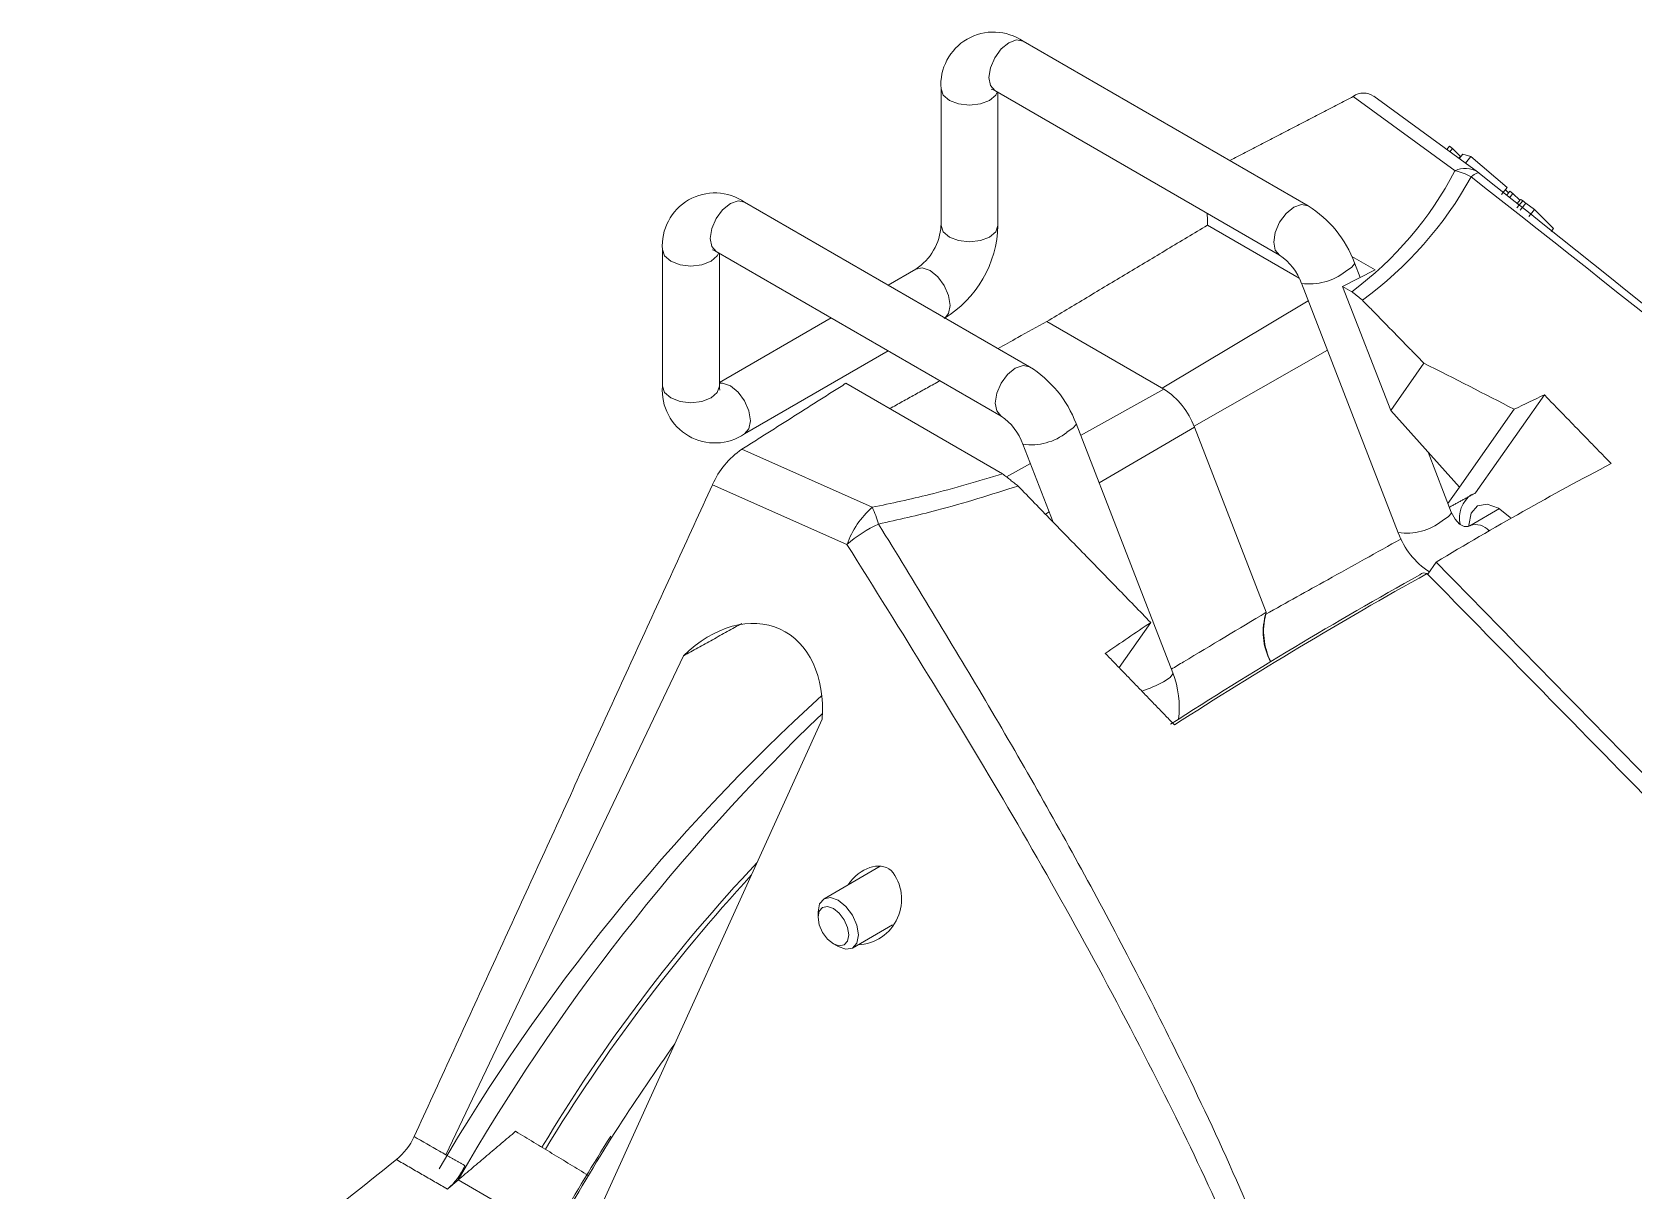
# Model space of a CAD drawing. Extents: x 8 to 113, y 2 to 87.
# Drawn here: x 68.019 to 71.536, y 14.283 to 16.827 of the extents above; entities that cross this region are included whole.
import ezdxf

# ---------------------------------------------------------------- set-up
doc = ezdxf.new("R2010")
doc.units = 0
doc.header["$MEASUREMENT"] = 0
doc.layers.add('OBJECT', color=7, linetype='CONTINUOUS')

msp = doc.modelspace()

# ---------------------------------------------------------------- linework, layer by layer
at = {"layer": 'OBJECT', "linetype": 'Continuous', "lineweight": 15}
for p, q in [((70.8204, 16.4453), (70.1947, 16.8065)), ((70.0144, 16.7023), (70.0144, 16.4023)), ((70.1323, 16.6982), (70.7579, 16.337)), ((70.1394, 16.4023), (70.1394, 16.6941)), ((71.1429, 16.5222), (70.9196, 16.6853)), ((71.1926, 16.5196), (70.9646, 16.6862)), ((71.1252, 16.5689), (71.131, 16.576)), ((71.1377, 16.571), (71.131, 16.576)), ((71.1319, 16.564), (71.1377, 16.571)), ((71.1549, 16.5539), (71.1377, 16.571)), ((71.1514, 16.5497), (71.1549, 16.5539)), ((71.1522, 16.5491), (71.1599, 16.5584)), ((71.1557, 16.5533), (71.1549, 16.5539)), ((71.1599, 16.5584), (71.1773, 16.5534)), ((71.1656, 16.5393), (71.1773, 16.5534)), ((71.1773, 16.5534), (71.2574, 16.4859)), ((71.1966, 16.5162), (71.196, 16.517)), ((71.2447, 16.4705), (71.2574, 16.4859)), ((71.2605, 16.4738), (71.2533, 16.4809)), ((71.256, 16.4683), (71.2635, 16.4774)), ((71.2625, 16.4631), (71.2702, 16.4725)), ((71.2702, 16.4725), (71.2635, 16.4774)), ((71.2853, 16.4575), (71.2702, 16.4725)), ((70.2088, 16.0922), (69.5831, 16.4534)), ((71.2788, 16.4411), (71.2915, 16.4565)), ((71.2867, 16.4593), (71.279, 16.4498)), ((71.2861, 16.4358), (71.2987, 16.4512)), ((71.3177, 16.4372), (71.2987, 16.4512)), ((71.305, 16.4218), (71.3177, 16.4372)), ((71.3595, 16.3955), (71.3177, 16.4372)), ((70.5994, 16.4027), (70.8005, 16.2866)), ((71.3543, 16.3891), (71.3595, 16.3955)), ((69.4027, 16.3492), (69.4027, 16.0492)), ((69.5206, 16.3451), (70.1463, 15.9839)), ((69.5277, 16.0492), (69.5277, 16.341)), ((70.9676, 16.3045), (70.9164, 16.334)), ((70.935, 16.2881), (70.9225, 16.3204)), ((69.959, 16.3064), (69.8984, 16.2714)), ((70.8961, 16.2684), (70.9676, 16.3045)), ((70.8059, 16.2752), (71.0183, 15.7279)), ((70.9161, 16.2569), (70.8961, 16.2684)), ((70.8961, 16.2684), (71.0017, 15.9964)), ((70.5, 16.0451), (70.8208, 16.2368)), ((69.7734, 16.1992), (69.5277, 16.0574)), ((70.2464, 16.1915), (70.5038, 16.0429)), ((69.5831, 15.945), (69.8984, 16.127)), ((70.57, 15.9614), (70.8629, 16.1284)), ((71.0745, 16.1001), (71.0017, 15.9964)), ((69.8056, 16.0558), (70.1497, 15.8571)), ((70.5038, 16.0429), (70.321, 15.9411)), ((71.3391, 16.0303), (71.1879, 15.8152)), ((71.0017, 15.9964), (71.1526, 15.8276)), ((71.1526, 15.8276), (71.2729, 15.9988)), ((70.5232, 15.42), (70.3108, 15.9673)), ((70.5706, 15.9598), (70.3613, 15.8373)), ((70.5706, 15.9598), (70.7284, 15.5531)), ((69.5771, 15.9109), (69.8635, 15.7837)), ((70.1943, 15.9221), (70.2607, 15.751)), ((71.1348, 15.7731), (71.0839, 15.9044)), ((70.2107, 15.8797), (70.1582, 15.8504)), ((69.8079, 15.7022), (69.5128, 15.8333)), ((71.1275, 15.7919), (71.1526, 15.8276)), ((70.252, 15.7734), (70.2436, 15.7685)), ((71.1347, 15.7734), (71.1348, 15.7731)), ((71.2405, 15.7807), (71.1752, 15.743)), ((71.1752, 15.743), (71.1761, 15.7435)), ((71.1014, 15.6631), (71.0829, 15.6368)), ((70.7274, 15.5489), (70.727, 15.5498)), ((70.4748, 15.5308), (70.4052, 15.4318)), ((68.9271, 14.3626), (69.4487, 15.4576)), ((69.7534, 15.3186), (69.238, 14.1844)), ((69.8811, 14.9959), (69.7575, 14.9246)), ((69.7445, 14.896), (69.7445, 14.8837)), ((69.82, 14.8163), (69.9076, 14.8669)), ((69.7781, 14.8255), (69.7887, 14.8194)), ((68.9541, 14.3072), (69.1566, 14.1903))]:
    msp.add_line(p, q, dxfattribs=at)
at = {"layer": 'OBJECT', "linetype": 'Continuous', "lineweight": 15, "flags": 128}
for points in [[(70.1635, 16.8034), (70.1466, 16.7897), (70.1323, 16.7704), (70.1227, 16.7483), (70.1193, 16.7268), (70.1227, 16.7093), (70.1323, 16.6982), (70.1323, 16.6982)], [(70.1947, 16.8065), (70.1804, 16.8093), (70.1635, 16.8034)], [(70.0144, 16.7023), (70.0191, 16.6885), (70.0327, 16.6768), (70.053, 16.669), (70.0769, 16.6663), (70.1008, 16.669), (70.1211, 16.6768), (70.1346, 16.6885), (70.138, 16.6949)], [(70.1247, 16.7017), (70.1242, 16.7017), (70.1287, 16.7001), (70.1323, 16.6982)], [(71.196, 16.517), (71.1957, 16.5172), (71.1944, 16.5176), (71.1927, 16.5175), (71.1905, 16.5169), (71.188, 16.5157), (71.1851, 16.514), (71.1818, 16.5118), (71.1783, 16.5091)], [(69.5206, 16.3451), (69.511, 16.3562), (69.5077, 16.3737), (69.511, 16.3952), (69.5206, 16.4173), (69.5349, 16.4366), (69.5519, 16.4503)], [(69.5519, 16.4503), (69.5688, 16.4562), (69.5831, 16.4534), (69.5831, 16.4534)], [(70.7892, 16.4422), (70.7723, 16.4285), (70.7579, 16.4092), (70.7484, 16.3871), (70.745, 16.3656), (70.7484, 16.3481), (70.7579, 16.337), (70.7582, 16.3369)], [(70.8204, 16.4453), (70.8061, 16.4481), (70.7892, 16.4422)], [(70.0144, 16.4023), (70.0191, 16.3884), (70.0327, 16.3767), (70.053, 16.3689), (70.0769, 16.3662), (70.1008, 16.3689), (70.1211, 16.3767), (70.1346, 16.3884), (70.1394, 16.4023)], [(69.5264, 16.3418), (69.523, 16.3354), (69.5094, 16.3237), (69.4892, 16.3159), (69.4652, 16.3132), (69.4413, 16.3159), (69.421, 16.3237), (69.4075, 16.3354), (69.4027, 16.3492), (69.4027, 16.3493)], [(69.5131, 16.3486), (69.5126, 16.3486), (69.517, 16.347), (69.5206, 16.3451)], [(70.9225, 16.3204), (70.9225, 16.3183), (70.9165, 16.3108), (70.9025, 16.3013)], [(69.959, 16.3064), (69.9733, 16.3091), (69.9903, 16.3033), (70.0072, 16.2896), (70.0215, 16.2703), (70.0311, 16.2482), (70.0345, 16.2267), (70.0311, 16.2091), (70.0233, 16.1993)], [(70.1457, 15.9843), (70.1367, 15.995), (70.1333, 16.0125), (70.1367, 16.034), (70.1463, 16.0561), (70.1606, 16.0754), (70.1775, 16.0891)], [(70.1775, 16.0891), (70.1944, 16.095), (70.2088, 16.0922), (70.2088, 16.0922)], [(69.5277, 16.0492), (69.523, 16.0353), (69.5094, 16.0236), (69.4892, 16.0158), (69.4652, 16.0131), (69.4413, 16.0158), (69.421, 16.0236), (69.4075, 16.0353), (69.4027, 16.0492)], [(69.5277, 16.0558), (69.5349, 16.056), (69.5519, 16.0502), (69.5688, 16.0365), (69.5831, 16.0172), (69.5927, 15.9951), (69.596, 15.9736), (69.5927, 15.956), (69.5831, 15.945), (69.5831, 15.945)], [(69.5285, 16.0409), (69.5288, 16.0405), (69.5279, 16.0451), (69.5277, 16.0492)], [(70.2908, 15.9482), (70.3048, 15.9577), (70.3109, 15.9652), (70.3108, 15.9673)], [(71.1348, 15.7731), (71.1349, 15.771), (71.1288, 15.7634), (71.1148, 15.7539)], [(71.1752, 15.743), (71.1718, 15.7415), (71.1628, 15.7414), (71.1528, 15.7469), (71.1429, 15.7577), (71.1348, 15.7731)], [(71.2655, 15.7593), (71.2631, 15.762), (71.2383, 15.782), (71.2135, 15.7906), (71.1926, 15.7865), (71.1785, 15.7704), (71.1736, 15.7446), (71.1736, 15.7428)], [(70.5032, 15.4008), (70.5172, 15.4103), (70.5232, 15.4179), (70.5232, 15.42)], [(69.7445, 14.896), (69.7479, 14.9135), (69.7575, 14.9246), (69.7718, 14.9274), (69.7887, 14.9215), (69.8056, 14.9078), (69.82, 14.8885), (69.8296, 14.8664), (69.8329, 14.8449)], [(69.8117, 14.8449), (69.8092, 14.8612), (69.8019, 14.878), (69.791, 14.8927), (69.7781, 14.9031), (69.7653, 14.9076), (69.7544, 14.9055), (69.7471, 14.8971), (69.7445, 14.8837), (69.7471, 14.8674), (69.7544, 14.8506), (69.7653, 14.8359), (69.7781, 14.8255), (69.791, 14.8211), (69.8019, 14.8232), (69.8092, 14.8316), (69.8117, 14.8449)], [(69.8329, 14.8449), (69.8296, 14.8273), (69.82, 14.8163), (69.8056, 14.8135), (69.7887, 14.8194), (69.7887, 14.8194)]]:
    msp.add_lwpolyline(points, dxfattribs=at)
at = {"layer": 'OBJECT', "linetype": 'Continuous', "lineweight": 15}
for centre, radius, start, end in [((70.1295, 16.7113), 0.1154, 55.55, 184.4568), ((70.9422, 16.655), 0.0379, 54.35, 126.7449), ((70.4537, 16.8816), 0.7772, 306.5041, 332.4588), ((70.4582, 16.9034), 0.8209, 305.8912, 331.2941), ((71.1654, 16.4769), 0.0506, 57.4878, 116.4458), ((71.1231, 16.4149), 0.1091, 59.6271, 79.5633), ((17.4006, -51.9239), 87.0351, 49.892528, 51.838183), ((71.1395, 16.4469), 0.09, 51.1814, 53.8515), ((21.497, -46.2721), 80.0776, 49.545512, 51.636892), ((69.5178, 16.3582), 0.1154, 55.55, 184.4568), ((70.6872, 16.2322), 0.2513, 20.5479, 57.9733), ((69.8918, 16.4091), 0.1227, 303.1829, 356.8185), ((69.8931, 16.4083), 0.2463, 301.4117, 358.5877), ((70.6864, 16.2319), 0.1271, 19.9105, 55.7587), ((70.8239, 16.4007), 0.1268, 261.8587, 308.3195), ((70.0755, 15.8792), 0.2513, 20.5479, 57.9732), ((69.5178, 16.0402), 0.1154, 175.5434, 304.45), ((70.4134, 15.9018), 0.1676, 20.2274, 57.3617), ((70.0748, 15.8788), 0.1271, 19.9105, 55.7587), ((70.2122, 16.0476), 0.1268, 261.8587, 308.3195), ((69.6777, 15.7621), 0.1796, 124.046, 156.6308), ((74.8396, 9.477), 7.2278, 117.64747, 121.14408), ((71.2159, 15.7599), 0.0635, 125.4584, 192.448), ((69.9946, 15.6345), 0.1985, 131.3109, 160.0733), ((69.601, 15.6646), 0.2882, 16.5729, 24.3916), ((70.0019, 15.4771), 0.2972, 114.8005, 130.7522), ((71.0362, 15.8534), 0.1267, 261.8574, 308.3217), ((71.1791, 15.7857), 0.1709, 199.7815, 237.2429), ((71.1885, 15.7077), 0.0379, 39.5098, 109.1281), ((76.0889, 6.632), 10.31, 119.15637, 122.70548), ((75.9014, 6.9603), 9.9264, 119.04879, 122.78024), ((71.0754, 15.6266), 0.013, 61.2497, 136.4042), ((70.8633, 15.5103), 0.1415, 162.409, 207.6833), ((70.8731, 15.5118), 0.1504, 165.7105, 206.4465), ((70.3273, 15.3438), 0.2102, 353.0214, 21.2606), ((72.7419, 12.0933), 4.4357, 132.3695, 149.6981), ((70.3713, 15.6378), 0.2711, 287.969, 299.0931), ((72.9028, 12.0474), 4.5496, 133.795, 150.2184), ((72.229, 12.5339), 3.5996, 136.6757, 149.1643), ((69.8278, 14.9232), 0.1001, 272.3568, 39.3932), ((72.4045, 12.3958), 3.8125, 137.4082, 148.7347), ((68.7275, 14.4619), 0.143, 309.6916, 335.4169), ((68.8309, 14.4018), 0.1519, 310.9816, 335.3766)]:
    msp.add_arc(centre, radius, start, end, dxfattribs=at)
for centre, major_axis, ratio, start_param, end_param in [((16.5059, 22.5733), (57.7487, -9.3751), 0.116477, 0.342189, 0.352832), ((69.2008, 13.3839), (3.3332, 2.82), 0.227505, 0.699147, 0.723994), ((69.547, 15.2719), (0.1158, 0.2437), 0.705323, 5.218743, 7.369908), ((69.2456, 13.4106), (3.2336, 2.8738), 0.210677, 1.002786, 1.035261), ((69.8579, 14.9094), (0.0391, 0.0822), 0.705323, 6.135458, 7.621776), ((70.5226, 13.4051), (1.3488, 2.4187), 0.567218, 1.472582, 1.551467)]:
    msp.add_ellipse(centre, major_axis=major_axis, ratio=ratio, start_param=start_param, end_param=end_param, dxfattribs=at)
for points in [[(70.9196, 16.6853), (70.6486, 16.5445)], [(70.599, 16.4288), (70.5994, 16.4027)], [(70.5994, 16.4027), (70.2464, 16.1912)], [(70.9395, 16.2383), (70.9161, 16.2569)], [(70.9395, 16.2383), (71.0745, 16.1001)], [(69.5771, 15.9109), (69.8056, 16.0558)], [(69.9018, 16.0002), (70.0121, 16.0614)], [(71.3391, 16.0303), (71.4857, 15.8796)], [(69.5128, 15.8333), (68.8575, 14.4024)], [(70.1497, 15.8571), (70.1835, 15.8303)], [(70.4748, 15.5308), (70.1835, 15.8303)], [(71.1307, 15.7838), (71.1879, 15.8152)], [(71.0826, 15.6371), (71.0816, 15.638)], [(72.1957, 14.5013), (71.0826, 15.6371)], [(69.4487, 15.4576), (69.577, 15.5285)], [(70.3751, 15.463), (70.5271, 15.3059)], [(69.0804, 14.414), (68.9541, 14.3072)], [(69.24, 14.3172), (69.0804, 14.414)], [(68.9305, 14.2872), (68.8188, 14.3519)], [(68.9271, 14.3626), (68.9689, 14.3386)], [(68.9541, 14.3072), (68.9305, 14.2872)]]:
    msp.add_open_spline(points, degree=1, dxfattribs=at)
for points, knots in [([(71.2915, 16.4565), (71.2897, 16.4578), (71.2871, 16.4596), (71.2871, 16.4591), (71.2872, 16.4589)], [0, 0, 0, 0, 0.678745, 1, 1, 1, 1]), ([(71.2987, 16.4512), (71.2973, 16.4523), (71.2947, 16.4542), (71.2925, 16.4558), (71.2915, 16.4565)], [0, 0, 0, 0, 0.560189, 1, 1, 1, 1]), ([(70.1396, 16.1321), (70.154, 16.1401), (70.1896, 16.1598), (70.2252, 16.1797), (70.2464, 16.1915)], [0, 0, 0, 0, 0.403415, 1, 1, 1, 1]), ([(69.8635, 15.7837), (69.9055, 15.7925), (70.0033, 15.8131), (70.0965, 15.8412), (70.1497, 15.8571)], [0, 0, 0, 0, 0.429878, 1, 1, 1, 1]), ([(70.1835, 15.8303), (70.1247, 15.8116), (70.0251, 15.78), (69.9202, 15.7565), (69.8773, 15.7468)], [0, 0, 0, 0, 0.590738, 1, 1, 1, 1]), ([(69.8773, 15.7468), (69.9561, 15.6184), (70.1137, 15.3614), (70.3386, 14.9665), (70.524, 14.6089), (70.6725, 14.2913), (70.785, 14.015), (70.8671, 13.7635), (70.9208, 13.5402), (70.9492, 13.3627), (70.9524, 13.2467), (70.9538, 13.1962)], [0, 0, 0, 0, 0.165243, 0.3305, 0.495665, 0.602019, 0.708404, 0.814573, 0.881575, 0.948512, 1, 1, 1, 1]), ([(70.9184, 13.2043), (70.9159, 13.2497), (70.91, 13.3592), (70.8791, 13.5283), (70.8214, 13.7465), (70.7352, 13.9928), (70.6187, 14.264), (70.4324, 14.6453), (70.1662, 15.1287), (69.9274, 15.511), (69.8079, 15.7022)], [0, 0, 0, 0, 0.047039, 0.113471, 0.179969, 0.286445, 0.393127, 0.499781, 0.749839, 1, 1, 1, 1]), ([(70.7274, 15.5489), (70.7727, 15.5742), (70.8718, 15.6294), (70.9709, 15.6846), (71.0246, 15.7145)], [0, 0, 0, 0, 0.457916, 1, 1, 1, 1]), ([(71.1014, 15.6631), (71.117, 15.6472), (71.4912, 15.2654), (71.8654, 14.8836), (72.224, 14.5177)], [0, 0, 0, 0, 0.041647, 1, 1, 1, 1]), ([(70.7284, 15.5531), (70.6679, 15.5169), (70.5985, 15.4753), (70.529, 15.4337), (70.52, 15.4283)], [0, 0, 0, 0, 0.870107, 1, 1, 1, 1]), ([(69.4297, 14.6061), (69.388, 14.5461), (69.3002, 14.4197), (69.2214, 14.2857), (69.18, 14.2153)], [0, 0, 0, 0, 0.474526, 1, 1, 1, 1]), ([(68.8575, 14.4024), (68.8762, 14.3917), (68.8994, 14.3785), (68.9225, 14.3652), (68.9271, 14.3626)], [0, 0, 0, 0, 0.805145, 1, 1, 1, 1]), ([(68.0186, 13.7159), (68.0457, 13.7373), (68.1681, 13.8345), (68.4351, 14.0465), (68.6745, 14.2371), (68.8188, 14.3519)], [0, 0, 0, 0, 0.101313, 0.458464, 1, 1, 1, 1]), ([(68.9541, 14.3072), (68.9591, 14.3176), (68.9641, 14.3281), (68.9689, 14.3386), (68.9689, 14.3386)], [0, 0, 0, 0, 0.9998652, 1, 1, 1, 1])]:
    msp.add_open_spline(points, degree=3, knots=knots, dxfattribs=at)

doc.saveas('drawing.dxf')
